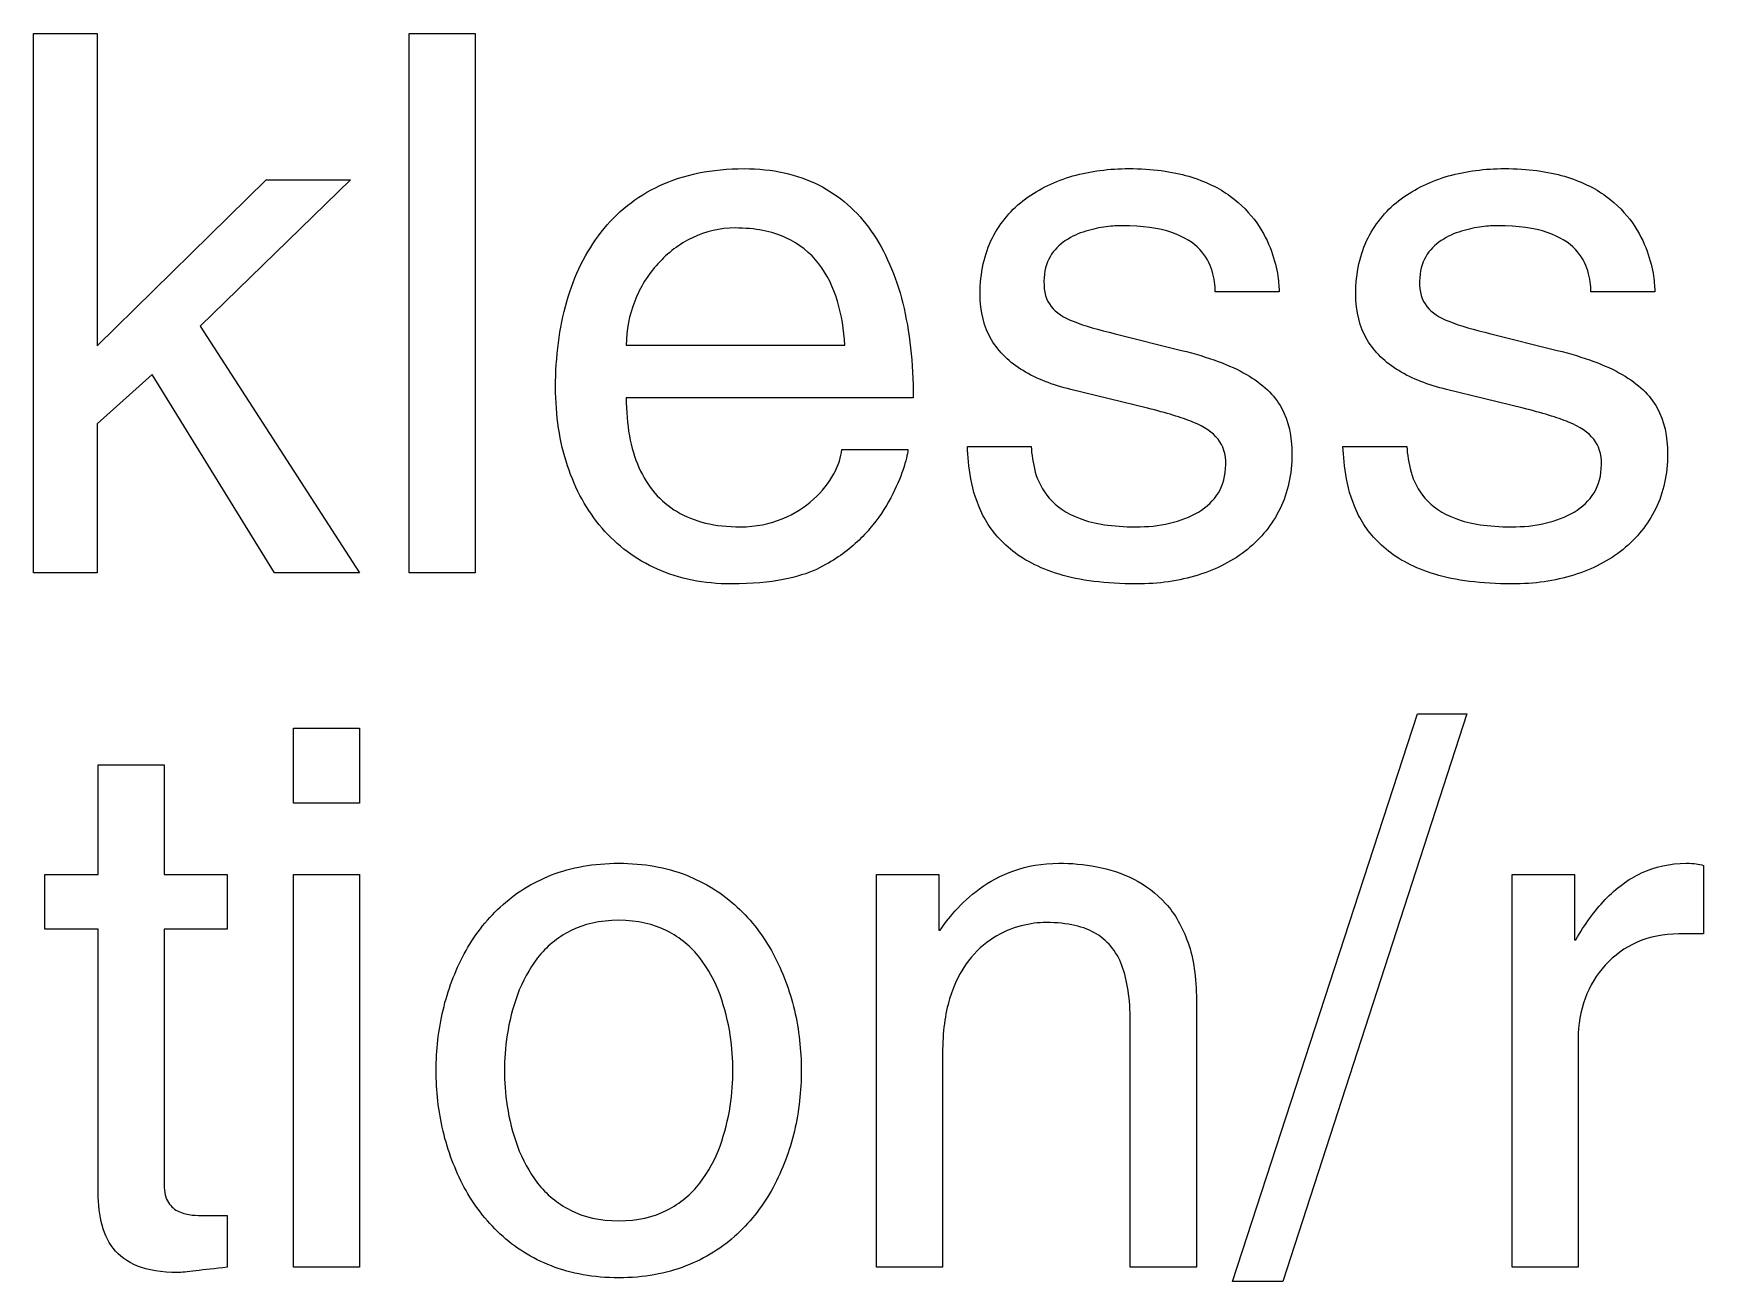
# Model space of a CAD drawing. Header units: inches. Extents: x -3.67 to 3.62, y -4.25 to 4.25.
# Drawn here: x -3.0438 to -2.8277, y 2.2843 to 2.4458 of the extents above; entities that cross this region are included whole.
import ezdxf

# ---------------------------------------------------------------- set-up
doc = ezdxf.new("R2010")
doc.units = ezdxf.units.IN
doc.header["$MEASUREMENT"] = 0
doc.layers.add('Dimensions', color=7, linetype='Continuous')

msp = doc.modelspace()

# ---------------------------------------------------------------- linework, layer by layer
at = {"layer": 'Dimensions', "color": 250}
for points, knots in [([(-3.02224, 2.40792), (-3.02224, 2.40792), (-3.0028, 2.42687), (-3.0028, 2.42687), (-3.0028, 2.42687), (-3.0028, 2.42687), (-3.01369, 2.42687), (-3.01369, 2.42687), (-3.01369, 2.42687), (-3.01369, 2.42687), (-3.03557, 2.40539), (-3.03557, 2.40539), (-3.03557, 2.40539), (-3.03557, 2.40539), (-3.03557, 2.44583), (-3.03557, 2.44583), (-3.03557, 2.44583), (-3.03557, 2.44583), (-3.04383, 2.44583), (-3.04383, 2.44583), (-3.04383, 2.44583), (-3.04383, 2.44583), (-3.04383, 2.37603), (-3.04383, 2.37603), (-3.04383, 2.37603), (-3.04383, 2.37603), (-3.03557, 2.37603), (-3.03557, 2.37603), (-3.03557, 2.37603), (-3.03557, 2.37603), (-3.03557, 2.39528), (-3.03557, 2.39528), (-3.03557, 2.39528), (-3.03557, 2.39528), (-3.02847, 2.40169), (-3.02847, 2.40169), (-3.02847, 2.40169), (-3.02847, 2.40169), (-3.01262, 2.37603), (-3.01262, 2.37603), (-3.01262, 2.37603), (-3.01262, 2.37603), (-3.00163, 2.37603), (-3.00163, 2.37603), (-3.00163, 2.37603), (-3.00163, 2.37603), (-3.02224, 2.40792), (-3.02224, 2.40792)], [0, 0, 0, 0, 0.083333, 0.083333, 0.083333, 0.083333, 0.166667, 0.166667, 0.166667, 0.166667, 0.25, 0.25, 0.25, 0.25, 0.333333, 0.333333, 0.333333, 0.333333, 0.416667, 0.416667, 0.416667, 0.416667, 0.5, 0.5, 0.5, 0.5, 0.583333, 0.583333, 0.583333, 0.583333, 0.666667, 0.666667, 0.666667, 0.666667, 0.75, 0.75, 0.75, 0.75, 0.833333, 0.833333, 0.833333, 0.833333, 0.916667, 0.916667, 0.916667, 0.916667, 1, 1, 1, 1]), ([(-2.98666, 2.44583), (-2.98666, 2.44583), (-2.99522, 2.44583), (-2.99522, 2.44583), (-2.99522, 2.44583), (-2.99522, 2.44583), (-2.99522, 2.37603), (-2.99522, 2.37603), (-2.99522, 2.37603), (-2.99522, 2.37603), (-2.98666, 2.37603), (-2.98666, 2.37603), (-2.98666, 2.37603), (-2.98666, 2.37603), (-2.98666, 2.44583), (-2.98666, 2.44583)], [0, 0, 0, 0, 0.25, 0.25, 0.25, 0.25, 0.5, 0.5, 0.5, 0.5, 0.75, 0.75, 0.75, 0.75, 1, 1, 1, 1]), ([(-2.93922, 2.39197), (-2.9393, 2.391), (-2.93964, 2.38994), (-2.94026, 2.38881), (-2.94026, 2.38881), (-2.94087, 2.38766), (-2.94175, 2.38657), (-2.94287, 2.38554), (-2.94287, 2.38554), (-2.94398, 2.3845), (-2.94535, 2.38366), (-2.94693, 2.383), (-2.94693, 2.383), (-2.94852, 2.38233), (-2.95032, 2.38197), (-2.95235, 2.38196), (-2.95235, 2.38196), (-2.95562, 2.38197), (-2.95835, 2.38262), (-2.96054, 2.38393), (-2.96054, 2.38393), (-2.96273, 2.38525), (-2.96437, 2.38714), (-2.96547, 2.38964), (-2.96547, 2.38964), (-2.96657, 2.39212), (-2.96712, 2.39513), (-2.96712, 2.39868), (-2.96712, 2.39868), (-2.96712, 2.39868), (-2.92998, 2.39868), (-2.92998, 2.39868), (-2.92998, 2.39868), (-2.92998, 2.40319), (-2.93044, 2.40727), (-2.93133, 2.4109), (-2.93133, 2.4109), (-2.93224, 2.41454), (-2.9336, 2.41765), (-2.93541, 2.42025), (-2.93541, 2.42025), (-2.93723, 2.42285), (-2.93951, 2.42485), (-2.94225, 2.42622), (-2.94225, 2.42622), (-2.94499, 2.42762), (-2.94818, 2.42831), (-2.95186, 2.42833), (-2.95186, 2.42833), (-2.95606, 2.42831), (-2.9597, 2.42757), (-2.96276, 2.42613), (-2.96276, 2.42613), (-2.96584, 2.42469), (-2.96837, 2.42268), (-2.97036, 2.4201), (-2.97036, 2.4201), (-2.97235, 2.41752), (-2.97385, 2.41453), (-2.97482, 2.41111), (-2.97482, 2.41111), (-2.97578, 2.40769), (-2.97626, 2.40401), (-2.97626, 2.40004), (-2.97626, 2.40004), (-2.97626, 2.39635), (-2.97574, 2.39296), (-2.97472, 2.38987), (-2.97472, 2.38987), (-2.97369, 2.38677), (-2.97221, 2.38408), (-2.97025, 2.3818), (-2.97025, 2.3818), (-2.96829, 2.37951), (-2.96591, 2.37774), (-2.96309, 2.37648), (-2.96309, 2.37648), (-2.96028, 2.37523), (-2.95709, 2.37459), (-2.95351, 2.37457), (-2.95351, 2.37457), (-2.95081, 2.37459), (-2.94859, 2.37478), (-2.94682, 2.37514), (-2.94682, 2.37514), (-2.94505, 2.37549), (-2.94363, 2.37593), (-2.94251, 2.37646), (-2.94251, 2.37646), (-2.94139, 2.377), (-2.94045, 2.37754), (-2.9397, 2.37807), (-2.9397, 2.37807), (-2.9381, 2.37915), (-2.93674, 2.38037), (-2.93562, 2.3817), (-2.93562, 2.3817), (-2.9345, 2.38304), (-2.9336, 2.38437), (-2.93289, 2.38572), (-2.93289, 2.38572), (-2.93219, 2.38705), (-2.93165, 2.38828), (-2.9313, 2.38938), (-2.9313, 2.38938), (-2.93094, 2.39048), (-2.93073, 2.39134), (-2.93067, 2.39197), (-2.93067, 2.39197), (-2.93067, 2.39197), (-2.93922, 2.39197), (-2.93922, 2.39197)], [0, 0, 0, 0, 0.035714, 0.035714, 0.035714, 0.035714, 0.071429, 0.071429, 0.071429, 0.071429, 0.107143, 0.107143, 0.107143, 0.107143, 0.142857, 0.142857, 0.142857, 0.142857, 0.178571, 0.178571, 0.178571, 0.178571, 0.214286, 0.214286, 0.214286, 0.214286, 0.25, 0.25, 0.25, 0.25, 0.285714, 0.285714, 0.285714, 0.285714, 0.321429, 0.321429, 0.321429, 0.321429, 0.357143, 0.357143, 0.357143, 0.357143, 0.392857, 0.392857, 0.392857, 0.392857, 0.428571, 0.428571, 0.428571, 0.428571, 0.464286, 0.464286, 0.464286, 0.464286, 0.5, 0.5, 0.5, 0.5, 0.535714, 0.535714, 0.535714, 0.535714, 0.571429, 0.571429, 0.571429, 0.571429, 0.607143, 0.607143, 0.607143, 0.607143, 0.642857, 0.642857, 0.642857, 0.642857, 0.678571, 0.678571, 0.678571, 0.678571, 0.714286, 0.714286, 0.714286, 0.714286, 0.75, 0.75, 0.75, 0.75, 0.785714, 0.785714, 0.785714, 0.785714, 0.821429, 0.821429, 0.821429, 0.821429, 0.857143, 0.857143, 0.857143, 0.857143, 0.892857, 0.892857, 0.892857, 0.892857, 0.928571, 0.928571, 0.928571, 0.928571, 0.964286, 0.964286, 0.964286, 0.964286, 1, 1, 1, 1]), ([(-2.88264, 2.41239), (-2.88262, 2.41283), (-2.88269, 2.41352), (-2.88281, 2.41444), (-2.88281, 2.41444), (-2.88294, 2.41539), (-2.88322, 2.41644), (-2.88364, 2.41765), (-2.88364, 2.41765), (-2.88406, 2.41885), (-2.88469, 2.42007), (-2.88554, 2.42131), (-2.88554, 2.42131), (-2.8864, 2.42255), (-2.88753, 2.4237), (-2.88896, 2.42477), (-2.88896, 2.42477), (-2.89038, 2.42582), (-2.89218, 2.42668), (-2.89432, 2.42733), (-2.89432, 2.42733), (-2.89648, 2.42798), (-2.89907, 2.42831), (-2.90208, 2.42833), (-2.90208, 2.42833), (-2.90461, 2.42833), (-2.90702, 2.42801), (-2.90931, 2.42738), (-2.90931, 2.42738), (-2.91161, 2.42673), (-2.91365, 2.42574), (-2.91546, 2.42441), (-2.91546, 2.42441), (-2.91726, 2.42308), (-2.91869, 2.4214), (-2.91973, 2.41935), (-2.91973, 2.41935), (-2.92078, 2.41731), (-2.92131, 2.41488), (-2.92133, 2.41209), (-2.92133, 2.41209), (-2.92131, 2.40978), (-2.92083, 2.4078), (-2.91985, 2.40618), (-2.91985, 2.40618), (-2.91889, 2.40455), (-2.91752, 2.40322), (-2.91577, 2.40218), (-2.91577, 2.40218), (-2.91401, 2.40113), (-2.91195, 2.40031), (-2.90957, 2.39975), (-2.90957, 2.39975), (-2.90957, 2.39975), (-2.89965, 2.39732), (-2.89965, 2.39732), (-2.89965, 2.39732), (-2.89724, 2.39672), (-2.89528, 2.39612), (-2.89378, 2.39552), (-2.89378, 2.39552), (-2.8923, 2.39491), (-2.89121, 2.39418), (-2.89054, 2.39331), (-2.89054, 2.39331), (-2.88986, 2.39247), (-2.88952, 2.39137), (-2.88954, 2.39003), (-2.88954, 2.39003), (-2.88956, 2.38862), (-2.88986, 2.3874), (-2.8905, 2.38638), (-2.8905, 2.38638), (-2.89113, 2.38536), (-2.89199, 2.38454), (-2.89307, 2.38387), (-2.89307, 2.38387), (-2.89416, 2.38322), (-2.89541, 2.38274), (-2.8968, 2.38243), (-2.8968, 2.38243), (-2.89819, 2.3821), (-2.89967, 2.38196), (-2.9012, 2.38196), (-2.9012, 2.38196), (-2.90419, 2.38197), (-2.90659, 2.38233), (-2.90837, 2.38303), (-2.90837, 2.38303), (-2.91015, 2.38371), (-2.91148, 2.38458), (-2.91237, 2.38567), (-2.91237, 2.38567), (-2.91326, 2.38674), (-2.91386, 2.38787), (-2.91419, 2.38906), (-2.91419, 2.38906), (-2.91449, 2.39024), (-2.91467, 2.39134), (-2.91472, 2.39236), (-2.91472, 2.39236), (-2.91472, 2.39236), (-2.92298, 2.39236), (-2.92298, 2.39236), (-2.92298, 2.39236), (-2.92295, 2.39111), (-2.92279, 2.38972), (-2.92253, 2.38817), (-2.92253, 2.38817), (-2.92226, 2.38661), (-2.92174, 2.38504), (-2.92096, 2.38345), (-2.92096, 2.38345), (-2.92017, 2.38186), (-2.919, 2.3804), (-2.91741, 2.37907), (-2.91741, 2.37907), (-2.91584, 2.37773), (-2.91373, 2.37664), (-2.91109, 2.37583), (-2.91109, 2.37583), (-2.90843, 2.37501), (-2.90511, 2.37459), (-2.90111, 2.37457), (-2.90111, 2.37457), (-2.89822, 2.37457), (-2.89557, 2.37496), (-2.89312, 2.37572), (-2.89312, 2.37572), (-2.89069, 2.37648), (-2.88855, 2.37758), (-2.88674, 2.37904), (-2.88674, 2.37904), (-2.88494, 2.3805), (-2.88353, 2.38225), (-2.88251, 2.38432), (-2.88251, 2.38432), (-2.8815, 2.3864), (-2.881, 2.38876), (-2.88098, 2.39139), (-2.88098, 2.39139), (-2.88097, 2.39367), (-2.88142, 2.39567), (-2.88233, 2.39735), (-2.88233, 2.39735), (-2.88325, 2.39904), (-2.88476, 2.40048), (-2.88687, 2.40169), (-2.88687, 2.40169), (-2.88896, 2.40291), (-2.89176, 2.40394), (-2.89528, 2.4048), (-2.89528, 2.4048), (-2.89528, 2.4048), (-2.90383, 2.40694), (-2.90383, 2.40694), (-2.90383, 2.40694), (-2.90602, 2.40748), (-2.9078, 2.408), (-2.90916, 2.40852), (-2.90916, 2.40852), (-2.91052, 2.40904), (-2.91151, 2.4097), (-2.91214, 2.41049), (-2.91214, 2.41049), (-2.91278, 2.4113), (-2.91308, 2.41239), (-2.91307, 2.41375), (-2.91307, 2.41375), (-2.91305, 2.41501), (-2.91279, 2.41607), (-2.91227, 2.41693), (-2.91227, 2.41693), (-2.91176, 2.41778), (-2.91109, 2.41848), (-2.91026, 2.41902), (-2.91026, 2.41902), (-2.90944, 2.41955), (-2.90858, 2.41996), (-2.90765, 2.42023), (-2.90765, 2.42023), (-2.90673, 2.42051), (-2.90584, 2.4207), (-2.90502, 2.4208), (-2.90502, 2.4208), (-2.90419, 2.42091), (-2.90349, 2.42096), (-2.90296, 2.42094), (-2.90296, 2.42094), (-2.90028, 2.42093), (-2.89814, 2.42063), (-2.89654, 2.42005), (-2.89654, 2.42005), (-2.89492, 2.41948), (-2.89372, 2.41876), (-2.89291, 2.41787), (-2.89291, 2.41787), (-2.89211, 2.41699), (-2.89158, 2.41605), (-2.89131, 2.41508), (-2.89131, 2.41508), (-2.89103, 2.41411), (-2.8909, 2.41321), (-2.8909, 2.41239), (-2.8909, 2.41239), (-2.8909, 2.41239), (-2.88264, 2.41239), (-2.88264, 2.41239)], [0, 0, 0, 0, 0.019231, 0.019231, 0.019231, 0.019231, 0.038462, 0.038462, 0.038462, 0.038462, 0.057692, 0.057692, 0.057692, 0.057692, 0.076923, 0.076923, 0.076923, 0.076923, 0.096154, 0.096154, 0.096154, 0.096154, 0.115385, 0.115385, 0.115385, 0.115385, 0.134615, 0.134615, 0.134615, 0.134615, 0.153846, 0.153846, 0.153846, 0.153846, 0.173077, 0.173077, 0.173077, 0.173077, 0.192308, 0.192308, 0.192308, 0.192308, 0.211538, 0.211538, 0.211538, 0.211538, 0.230769, 0.230769, 0.230769, 0.230769, 0.25, 0.25, 0.25, 0.25, 0.269231, 0.269231, 0.269231, 0.269231, 0.288462, 0.288462, 0.288462, 0.288462, 0.307692, 0.307692, 0.307692, 0.307692, 0.326923, 0.326923, 0.326923, 0.326923, 0.346154, 0.346154, 0.346154, 0.346154, 0.365385, 0.365385, 0.365385, 0.365385, 0.384615, 0.384615, 0.384615, 0.384615, 0.403846, 0.403846, 0.403846, 0.403846, 0.423077, 0.423077, 0.423077, 0.423077, 0.442308, 0.442308, 0.442308, 0.442308, 0.461538, 0.461538, 0.461538, 0.461538, 0.480769, 0.480769, 0.480769, 0.480769, 0.5, 0.5, 0.5, 0.5, 0.519231, 0.519231, 0.519231, 0.519231, 0.538462, 0.538462, 0.538462, 0.538462, 0.557692, 0.557692, 0.557692, 0.557692, 0.576923, 0.576923, 0.576923, 0.576923, 0.596154, 0.596154, 0.596154, 0.596154, 0.615385, 0.615385, 0.615385, 0.615385, 0.634615, 0.634615, 0.634615, 0.634615, 0.653846, 0.653846, 0.653846, 0.653846, 0.673077, 0.673077, 0.673077, 0.673077, 0.692308, 0.692308, 0.692308, 0.692308, 0.711538, 0.711538, 0.711538, 0.711538, 0.730769, 0.730769, 0.730769, 0.730769, 0.75, 0.75, 0.75, 0.75, 0.769231, 0.769231, 0.769231, 0.769231, 0.788462, 0.788462, 0.788462, 0.788462, 0.807692, 0.807692, 0.807692, 0.807692, 0.826923, 0.826923, 0.826923, 0.826923, 0.846154, 0.846154, 0.846154, 0.846154, 0.865385, 0.865385, 0.865385, 0.865385, 0.884615, 0.884615, 0.884615, 0.884615, 0.903846, 0.903846, 0.903846, 0.903846, 0.923077, 0.923077, 0.923077, 0.923077, 0.942308, 0.942308, 0.942308, 0.942308, 0.961538, 0.961538, 0.961538, 0.961538, 0.980769, 0.980769, 0.980769, 0.980769, 1, 1, 1, 1]), ([(-2.83403, 2.41239), (-2.83401, 2.41283), (-2.83407, 2.41352), (-2.8342, 2.41444), (-2.8342, 2.41444), (-2.83433, 2.41539), (-2.83461, 2.41644), (-2.83503, 2.41765), (-2.83503, 2.41765), (-2.83545, 2.41885), (-2.83608, 2.42007), (-2.83693, 2.42131), (-2.83693, 2.42131), (-2.83779, 2.42255), (-2.83892, 2.4237), (-2.84035, 2.42477), (-2.84035, 2.42477), (-2.84177, 2.42582), (-2.84357, 2.42668), (-2.84571, 2.42733), (-2.84571, 2.42733), (-2.84787, 2.42798), (-2.85046, 2.42831), (-2.85347, 2.42833), (-2.85347, 2.42833), (-2.856, 2.42833), (-2.85841, 2.42801), (-2.8607, 2.42738), (-2.8607, 2.42738), (-2.863, 2.42673), (-2.86504, 2.42574), (-2.86685, 2.42441), (-2.86685, 2.42441), (-2.86865, 2.42308), (-2.87008, 2.4214), (-2.87112, 2.41935), (-2.87112, 2.41935), (-2.87217, 2.41731), (-2.8727, 2.41488), (-2.87272, 2.41209), (-2.87272, 2.41209), (-2.8727, 2.40978), (-2.87222, 2.4078), (-2.87124, 2.40618), (-2.87124, 2.40618), (-2.87028, 2.40455), (-2.86891, 2.40322), (-2.86716, 2.40218), (-2.86716, 2.40218), (-2.8654, 2.40113), (-2.86334, 2.40031), (-2.86096, 2.39975), (-2.86096, 2.39975), (-2.86096, 2.39975), (-2.85104, 2.39732), (-2.85104, 2.39732), (-2.85104, 2.39732), (-2.84863, 2.39672), (-2.84667, 2.39612), (-2.84517, 2.39552), (-2.84517, 2.39552), (-2.84369, 2.39491), (-2.8426, 2.39418), (-2.84193, 2.39331), (-2.84193, 2.39331), (-2.84125, 2.39247), (-2.84091, 2.39137), (-2.84093, 2.39003), (-2.84093, 2.39003), (-2.84094, 2.38862), (-2.84125, 2.3874), (-2.84189, 2.38638), (-2.84189, 2.38638), (-2.84252, 2.38536), (-2.84338, 2.38454), (-2.84446, 2.38387), (-2.84446, 2.38387), (-2.84555, 2.38322), (-2.8468, 2.38274), (-2.84819, 2.38243), (-2.84819, 2.38243), (-2.84958, 2.3821), (-2.85106, 2.38196), (-2.85259, 2.38196), (-2.85259, 2.38196), (-2.85558, 2.38197), (-2.85798, 2.38233), (-2.85976, 2.38303), (-2.85976, 2.38303), (-2.86154, 2.38371), (-2.86287, 2.38458), (-2.86376, 2.38567), (-2.86376, 2.38567), (-2.86465, 2.38674), (-2.86525, 2.38787), (-2.86557, 2.38906), (-2.86557, 2.38906), (-2.86588, 2.39024), (-2.86606, 2.39134), (-2.86611, 2.39236), (-2.86611, 2.39236), (-2.86611, 2.39236), (-2.87437, 2.39236), (-2.87437, 2.39236), (-2.87437, 2.39236), (-2.87434, 2.39111), (-2.87418, 2.38972), (-2.87392, 2.38817), (-2.87392, 2.38817), (-2.87365, 2.38661), (-2.87313, 2.38504), (-2.87235, 2.38345), (-2.87235, 2.38345), (-2.87156, 2.38186), (-2.87039, 2.3804), (-2.8688, 2.37907), (-2.8688, 2.37907), (-2.86723, 2.37773), (-2.86512, 2.37664), (-2.86248, 2.37583), (-2.86248, 2.37583), (-2.85982, 2.37501), (-2.8565, 2.37459), (-2.8525, 2.37457), (-2.8525, 2.37457), (-2.84961, 2.37457), (-2.84696, 2.37496), (-2.84451, 2.37572), (-2.84451, 2.37572), (-2.84208, 2.37648), (-2.83994, 2.37758), (-2.83813, 2.37904), (-2.83813, 2.37904), (-2.83633, 2.3805), (-2.83492, 2.38225), (-2.8339, 2.38432), (-2.8339, 2.38432), (-2.83289, 2.3864), (-2.83239, 2.38876), (-2.83237, 2.39139), (-2.83237, 2.39139), (-2.83236, 2.39367), (-2.83281, 2.39567), (-2.83372, 2.39735), (-2.83372, 2.39735), (-2.83464, 2.39904), (-2.83615, 2.40048), (-2.83826, 2.40169), (-2.83826, 2.40169), (-2.84035, 2.40291), (-2.84315, 2.40394), (-2.84667, 2.4048), (-2.84667, 2.4048), (-2.84667, 2.4048), (-2.85522, 2.40694), (-2.85522, 2.40694), (-2.85522, 2.40694), (-2.85741, 2.40748), (-2.85919, 2.408), (-2.86055, 2.40852), (-2.86055, 2.40852), (-2.86191, 2.40904), (-2.8629, 2.4097), (-2.86353, 2.41049), (-2.86353, 2.41049), (-2.86417, 2.4113), (-2.86447, 2.41239), (-2.86446, 2.41375), (-2.86446, 2.41375), (-2.86444, 2.41501), (-2.86418, 2.41607), (-2.86366, 2.41693), (-2.86366, 2.41693), (-2.86315, 2.41778), (-2.86248, 2.41848), (-2.86165, 2.41902), (-2.86165, 2.41902), (-2.86083, 2.41955), (-2.85997, 2.41996), (-2.85904, 2.42023), (-2.85904, 2.42023), (-2.85812, 2.42051), (-2.85723, 2.4207), (-2.85641, 2.4208), (-2.85641, 2.4208), (-2.85558, 2.42091), (-2.85488, 2.42096), (-2.85435, 2.42094), (-2.85435, 2.42094), (-2.85167, 2.42093), (-2.84953, 2.42063), (-2.84793, 2.42005), (-2.84793, 2.42005), (-2.84631, 2.41948), (-2.84511, 2.41876), (-2.8443, 2.41787), (-2.8443, 2.41787), (-2.8435, 2.41699), (-2.84297, 2.41605), (-2.8427, 2.41508), (-2.8427, 2.41508), (-2.84242, 2.41411), (-2.84229, 2.41321), (-2.84229, 2.41239), (-2.84229, 2.41239), (-2.84229, 2.41239), (-2.83403, 2.41239), (-2.83403, 2.41239)], [0, 0, 0, 0, 0.019231, 0.019231, 0.019231, 0.019231, 0.038462, 0.038462, 0.038462, 0.038462, 0.057692, 0.057692, 0.057692, 0.057692, 0.076923, 0.076923, 0.076923, 0.076923, 0.096154, 0.096154, 0.096154, 0.096154, 0.115385, 0.115385, 0.115385, 0.115385, 0.134615, 0.134615, 0.134615, 0.134615, 0.153846, 0.153846, 0.153846, 0.153846, 0.173077, 0.173077, 0.173077, 0.173077, 0.192308, 0.192308, 0.192308, 0.192308, 0.211538, 0.211538, 0.211538, 0.211538, 0.230769, 0.230769, 0.230769, 0.230769, 0.25, 0.25, 0.25, 0.25, 0.269231, 0.269231, 0.269231, 0.269231, 0.288462, 0.288462, 0.288462, 0.288462, 0.307692, 0.307692, 0.307692, 0.307692, 0.326923, 0.326923, 0.326923, 0.326923, 0.346154, 0.346154, 0.346154, 0.346154, 0.365385, 0.365385, 0.365385, 0.365385, 0.384615, 0.384615, 0.384615, 0.384615, 0.403846, 0.403846, 0.403846, 0.403846, 0.423077, 0.423077, 0.423077, 0.423077, 0.442308, 0.442308, 0.442308, 0.442308, 0.461538, 0.461538, 0.461538, 0.461538, 0.480769, 0.480769, 0.480769, 0.480769, 0.5, 0.5, 0.5, 0.5, 0.519231, 0.519231, 0.519231, 0.519231, 0.538462, 0.538462, 0.538462, 0.538462, 0.557692, 0.557692, 0.557692, 0.557692, 0.576923, 0.576923, 0.576923, 0.576923, 0.596154, 0.596154, 0.596154, 0.596154, 0.615385, 0.615385, 0.615385, 0.615385, 0.634615, 0.634615, 0.634615, 0.634615, 0.653846, 0.653846, 0.653846, 0.653846, 0.673077, 0.673077, 0.673077, 0.673077, 0.692308, 0.692308, 0.692308, 0.692308, 0.711538, 0.711538, 0.711538, 0.711538, 0.730769, 0.730769, 0.730769, 0.730769, 0.75, 0.75, 0.75, 0.75, 0.769231, 0.769231, 0.769231, 0.769231, 0.788462, 0.788462, 0.788462, 0.788462, 0.807692, 0.807692, 0.807692, 0.807692, 0.826923, 0.826923, 0.826923, 0.826923, 0.846154, 0.846154, 0.846154, 0.846154, 0.865385, 0.865385, 0.865385, 0.865385, 0.884615, 0.884615, 0.884615, 0.884615, 0.903846, 0.903846, 0.903846, 0.903846, 0.923077, 0.923077, 0.923077, 0.923077, 0.942308, 0.942308, 0.942308, 0.942308, 0.961538, 0.961538, 0.961538, 0.961538, 0.980769, 0.980769, 0.980769, 0.980769, 1, 1, 1, 1]), ([(-2.96712, 2.40548), (-2.96711, 2.40748), (-2.96675, 2.40937), (-2.96602, 2.41117), (-2.96602, 2.41117), (-2.96531, 2.41299), (-2.9643, 2.41461), (-2.96302, 2.41602), (-2.96302, 2.41602), (-2.96174, 2.41744), (-2.96025, 2.41856), (-2.95855, 2.41939), (-2.95855, 2.41939), (-2.95685, 2.42021), (-2.955, 2.42063), (-2.95302, 2.42065), (-2.95302, 2.42065), (-2.95043, 2.42063), (-2.94826, 2.42021), (-2.94648, 2.41939), (-2.94648, 2.41939), (-2.94471, 2.41856), (-2.94329, 2.41744), (-2.9422, 2.41602), (-2.9422, 2.41602), (-2.94113, 2.41461), (-2.94032, 2.41299), (-2.93979, 2.41117), (-2.93979, 2.41117), (-2.93925, 2.40937), (-2.93894, 2.40748), (-2.93883, 2.40548), (-2.93883, 2.40548), (-2.93883, 2.40548), (-2.96712, 2.40548), (-2.96712, 2.40548)], [0, 0, 0, 0, 0.111111, 0.111111, 0.111111, 0.111111, 0.222222, 0.222222, 0.222222, 0.222222, 0.333333, 0.333333, 0.333333, 0.333333, 0.444444, 0.444444, 0.444444, 0.444444, 0.555556, 0.555556, 0.555556, 0.555556, 0.666667, 0.666667, 0.666667, 0.666667, 0.777778, 0.777778, 0.777778, 0.777778, 0.888889, 0.888889, 0.888889, 0.888889, 1, 1, 1, 1]), ([(-3.00163, 2.3462), (-3.00163, 2.3462), (-3.00163, 2.35592), (-3.00163, 2.35592), (-3.00163, 2.35592), (-3.00163, 2.35592), (-3.01019, 2.35592), (-3.01019, 2.35592), (-3.01019, 2.35592), (-3.01019, 2.35592), (-3.01019, 2.3462), (-3.01019, 2.3462), (-3.01019, 2.3462), (-3.01019, 2.3462), (-3.00163, 2.3462), (-3.00163, 2.3462)], [0, 0, 0, 0, 0.25, 0.25, 0.25, 0.25, 0.5, 0.5, 0.5, 0.5, 0.75, 0.75, 0.75, 0.75, 1, 1, 1, 1]), ([(-2.85833, 2.35777), (-2.85833, 2.35777), (-2.86475, 2.35777), (-2.86475, 2.35777), (-2.86475, 2.35777), (-2.86475, 2.35777), (-2.88867, 2.28427), (-2.88867, 2.28427), (-2.88867, 2.28427), (-2.88867, 2.28427), (-2.88215, 2.28427), (-2.88215, 2.28427), (-2.88215, 2.28427), (-2.88215, 2.28427), (-2.85833, 2.35777), (-2.85833, 2.35777)], [0, 0, 0, 0, 0.25, 0.25, 0.25, 0.25, 0.5, 0.5, 0.5, 0.5, 0.75, 0.75, 0.75, 0.75, 1, 1, 1, 1]), ([(-3.01875, 2.32987), (-3.01875, 2.32987), (-3.01875, 2.33696), (-3.01875, 2.33696), (-3.01875, 2.33696), (-3.01875, 2.33696), (-3.02691, 2.33696), (-3.02691, 2.33696), (-3.02691, 2.33696), (-3.02691, 2.33696), (-3.02691, 2.35116), (-3.02691, 2.35116), (-3.02691, 2.35116), (-3.02691, 2.35116), (-3.03547, 2.35116), (-3.03547, 2.35116), (-3.03547, 2.35116), (-3.03547, 2.35116), (-3.03547, 2.33696), (-3.03547, 2.33696), (-3.03547, 2.33696), (-3.03547, 2.33696), (-3.04237, 2.33696), (-3.04237, 2.33696), (-3.04237, 2.33696), (-3.04237, 2.33696), (-3.04237, 2.32987), (-3.04237, 2.32987), (-3.04237, 2.32987), (-3.04237, 2.32987), (-3.03547, 2.32987), (-3.03547, 2.32987), (-3.03547, 2.32987), (-3.03547, 2.32987), (-3.03547, 2.29633), (-3.03547, 2.29633), (-3.03547, 2.29633), (-3.03548, 2.29479), (-3.03534, 2.29336), (-3.03505, 2.29205), (-3.03505, 2.29205), (-3.03476, 2.29072), (-3.03424, 2.28957), (-3.03349, 2.28858), (-3.03349, 2.28858), (-3.03275, 2.28759), (-3.03169, 2.28683), (-3.03035, 2.28628), (-3.03035, 2.28628), (-3.02899, 2.28573), (-3.02727, 2.28545), (-3.02516, 2.28544), (-3.02516, 2.28544), (-3.02471, 2.28545), (-3.02392, 2.28552), (-3.0228, 2.28567), (-3.0228, 2.28567), (-3.02166, 2.28581), (-3.02032, 2.28596), (-3.01875, 2.28612), (-3.01875, 2.28612), (-3.01875, 2.28612), (-3.01875, 2.29283), (-3.01875, 2.29283), (-3.01875, 2.29283), (-3.01875, 2.29283), (-3.02176, 2.29283), (-3.02176, 2.29283), (-3.02176, 2.29283), (-3.02221, 2.29281), (-3.02273, 2.29284), (-3.0233, 2.29289), (-3.0233, 2.29289), (-3.02388, 2.29294), (-3.02445, 2.29309), (-3.025, 2.29333), (-3.025, 2.29333), (-3.02554, 2.29356), (-3.02599, 2.29396), (-3.02636, 2.29451), (-3.02636, 2.29451), (-3.02672, 2.29506), (-3.0269, 2.29582), (-3.02691, 2.29681), (-3.02691, 2.29681), (-3.02691, 2.29681), (-3.02691, 2.32987), (-3.02691, 2.32987), (-3.02691, 2.32987), (-3.02691, 2.32987), (-3.01875, 2.32987), (-3.01875, 2.32987)], [0, 0, 0, 0, 0.043478, 0.043478, 0.043478, 0.043478, 0.086957, 0.086957, 0.086957, 0.086957, 0.130435, 0.130435, 0.130435, 0.130435, 0.173913, 0.173913, 0.173913, 0.173913, 0.217391, 0.217391, 0.217391, 0.217391, 0.26087, 0.26087, 0.26087, 0.26087, 0.304348, 0.304348, 0.304348, 0.304348, 0.347826, 0.347826, 0.347826, 0.347826, 0.391304, 0.391304, 0.391304, 0.391304, 0.434783, 0.434783, 0.434783, 0.434783, 0.478261, 0.478261, 0.478261, 0.478261, 0.521739, 0.521739, 0.521739, 0.521739, 0.565217, 0.565217, 0.565217, 0.565217, 0.608696, 0.608696, 0.608696, 0.608696, 0.652174, 0.652174, 0.652174, 0.652174, 0.695652, 0.695652, 0.695652, 0.695652, 0.73913, 0.73913, 0.73913, 0.73913, 0.782609, 0.782609, 0.782609, 0.782609, 0.826087, 0.826087, 0.826087, 0.826087, 0.869565, 0.869565, 0.869565, 0.869565, 0.913043, 0.913043, 0.913043, 0.913043, 0.956522, 0.956522, 0.956522, 0.956522, 1, 1, 1, 1]), ([(-3.00163, 2.33696), (-3.00163, 2.33696), (-3.01019, 2.33696), (-3.01019, 2.33696), (-3.01019, 2.33696), (-3.01019, 2.33696), (-3.01019, 2.28612), (-3.01019, 2.28612), (-3.01019, 2.28612), (-3.01019, 2.28612), (-3.00163, 2.28612), (-3.00163, 2.28612), (-3.00163, 2.28612), (-3.00163, 2.28612), (-3.00163, 2.33696), (-3.00163, 2.33696)], [0, 0, 0, 0, 0.25, 0.25, 0.25, 0.25, 0.5, 0.5, 0.5, 0.5, 0.75, 0.75, 0.75, 0.75, 1, 1, 1, 1]), ([(-2.99172, 2.31159), (-2.99172, 2.30895), (-2.99143, 2.30634), (-2.99081, 2.30376), (-2.99081, 2.30376), (-2.99021, 2.30119), (-2.9893, 2.29876), (-2.98807, 2.29647), (-2.98807, 2.29647), (-2.98686, 2.29419), (-2.9853, 2.29218), (-2.98342, 2.29043), (-2.98342, 2.29043), (-2.98154, 2.28866), (-2.97934, 2.28728), (-2.97678, 2.2863), (-2.97678, 2.2863), (-2.97424, 2.28529), (-2.97133, 2.28477), (-2.96809, 2.28476), (-2.96809, 2.28476), (-2.96485, 2.28477), (-2.96195, 2.28529), (-2.95941, 2.2863), (-2.95941, 2.2863), (-2.95685, 2.28728), (-2.95465, 2.28866), (-2.95277, 2.29043), (-2.95277, 2.29043), (-2.95089, 2.29218), (-2.94933, 2.29419), (-2.94811, 2.29647), (-2.94811, 2.29647), (-2.94689, 2.29876), (-2.94596, 2.30119), (-2.94536, 2.30376), (-2.94536, 2.30376), (-2.94476, 2.30634), (-2.94447, 2.30895), (-2.94447, 2.31159), (-2.94447, 2.31159), (-2.94447, 2.31423), (-2.94476, 2.31684), (-2.94536, 2.31942), (-2.94536, 2.31942), (-2.94596, 2.32199), (-2.94689, 2.32442), (-2.94811, 2.32671), (-2.94811, 2.32671), (-2.94933, 2.32899), (-2.95089, 2.331), (-2.95277, 2.33275), (-2.95277, 2.33275), (-2.95465, 2.33452), (-2.95685, 2.33589), (-2.95941, 2.3369), (-2.95941, 2.3369), (-2.96195, 2.33789), (-2.96485, 2.33841), (-2.96809, 2.33842), (-2.96809, 2.33842), (-2.97133, 2.33841), (-2.97424, 2.33789), (-2.97678, 2.3369), (-2.97678, 2.3369), (-2.97934, 2.33589), (-2.98154, 2.33452), (-2.98342, 2.33275), (-2.98342, 2.33275), (-2.9853, 2.331), (-2.98686, 2.32899), (-2.98807, 2.32671), (-2.98807, 2.32671), (-2.9893, 2.32442), (-2.99021, 2.32199), (-2.99081, 2.31942), (-2.99081, 2.31942), (-2.99143, 2.31684), (-2.99172, 2.31423), (-2.99172, 2.31159)], [0, 0, 0, 0, 0.05, 0.05, 0.05, 0.05, 0.1, 0.1, 0.1, 0.1, 0.15, 0.15, 0.15, 0.15, 0.2, 0.2, 0.2, 0.2, 0.25, 0.25, 0.25, 0.25, 0.3, 0.3, 0.3, 0.3, 0.35, 0.35, 0.35, 0.35, 0.4, 0.4, 0.4, 0.4, 0.45, 0.45, 0.45, 0.45, 0.5, 0.5, 0.5, 0.5, 0.55, 0.55, 0.55, 0.55, 0.6, 0.6, 0.6, 0.6, 0.65, 0.65, 0.65, 0.65, 0.7, 0.7, 0.7, 0.7, 0.75, 0.75, 0.75, 0.75, 0.8, 0.8, 0.8, 0.8, 0.85, 0.85, 0.85, 0.85, 0.9, 0.9, 0.9, 0.9, 0.95, 0.95, 0.95, 0.95, 1, 1, 1, 1]), ([(-2.89333, 2.32073), (-2.89335, 2.32361), (-2.8937, 2.32609), (-2.89442, 2.32813), (-2.89442, 2.32813), (-2.89515, 2.33017), (-2.8961, 2.33188), (-2.89732, 2.33322), (-2.89732, 2.33322), (-2.89855, 2.33455), (-2.89993, 2.3356), (-2.90145, 2.33637), (-2.90145, 2.33637), (-2.90299, 2.33713), (-2.90459, 2.33766), (-2.90624, 2.33797), (-2.90624, 2.33797), (-2.9079, 2.33828), (-2.90954, 2.33844), (-2.91112, 2.33842), (-2.91112, 2.33842), (-2.91331, 2.33841), (-2.91526, 2.33808), (-2.91696, 2.33745), (-2.91696, 2.33745), (-2.91866, 2.33683), (-2.92013, 2.33606), (-2.9214, 2.33512), (-2.9214, 2.33512), (-2.92264, 2.33418), (-2.9237, 2.33324), (-2.92454, 2.33226), (-2.92454, 2.33226), (-2.92538, 2.33131), (-2.92603, 2.33048), (-2.92648, 2.32977), (-2.92648, 2.32977), (-2.92648, 2.32977), (-2.92668, 2.32977), (-2.92668, 2.32977), (-2.92668, 2.32977), (-2.92668, 2.32977), (-2.92668, 2.33696), (-2.92668, 2.33696), (-2.92668, 2.33696), (-2.92668, 2.33696), (-2.93475, 2.33696), (-2.93475, 2.33696), (-2.93475, 2.33696), (-2.93475, 2.33696), (-2.93475, 2.28612), (-2.93475, 2.28612), (-2.93475, 2.28612), (-2.93475, 2.28612), (-2.92619, 2.28612), (-2.92619, 2.28612), (-2.92619, 2.28612), (-2.92619, 2.28612), (-2.92619, 2.31383), (-2.92619, 2.31383), (-2.92619, 2.31383), (-2.92618, 2.31658), (-2.92587, 2.31893), (-2.92527, 2.32089), (-2.92527, 2.32089), (-2.92467, 2.32285), (-2.92386, 2.32447), (-2.92287, 2.32575), (-2.92287, 2.32575), (-2.92188, 2.32703), (-2.92078, 2.32804), (-2.9196, 2.32876), (-2.9196, 2.32876), (-2.91841, 2.3295), (-2.91722, 2.33001), (-2.91603, 2.3303), (-2.91603, 2.3303), (-2.91485, 2.33061), (-2.91376, 2.33076), (-2.91278, 2.33074), (-2.91278, 2.33074), (-2.91, 2.33074), (-2.90783, 2.33026), (-2.90623, 2.32925), (-2.90623, 2.32925), (-2.90464, 2.32826), (-2.90351, 2.32679), (-2.90284, 2.32481), (-2.90284, 2.32481), (-2.90218, 2.32283), (-2.90187, 2.32037), (-2.90189, 2.31742), (-2.90189, 2.31742), (-2.90189, 2.31742), (-2.90189, 2.28612), (-2.90189, 2.28612), (-2.90189, 2.28612), (-2.90189, 2.28612), (-2.89333, 2.28612), (-2.89333, 2.28612), (-2.89333, 2.28612), (-2.89333, 2.28612), (-2.89333, 2.32073), (-2.89333, 2.32073)], [0, 0, 0, 0, 0.038462, 0.038462, 0.038462, 0.038462, 0.076923, 0.076923, 0.076923, 0.076923, 0.115385, 0.115385, 0.115385, 0.115385, 0.153846, 0.153846, 0.153846, 0.153846, 0.192308, 0.192308, 0.192308, 0.192308, 0.230769, 0.230769, 0.230769, 0.230769, 0.269231, 0.269231, 0.269231, 0.269231, 0.307692, 0.307692, 0.307692, 0.307692, 0.346154, 0.346154, 0.346154, 0.346154, 0.384615, 0.384615, 0.384615, 0.384615, 0.423077, 0.423077, 0.423077, 0.423077, 0.461538, 0.461538, 0.461538, 0.461538, 0.5, 0.5, 0.5, 0.5, 0.538462, 0.538462, 0.538462, 0.538462, 0.576923, 0.576923, 0.576923, 0.576923, 0.615385, 0.615385, 0.615385, 0.615385, 0.653846, 0.653846, 0.653846, 0.653846, 0.692308, 0.692308, 0.692308, 0.692308, 0.730769, 0.730769, 0.730769, 0.730769, 0.769231, 0.769231, 0.769231, 0.769231, 0.807692, 0.807692, 0.807692, 0.807692, 0.846154, 0.846154, 0.846154, 0.846154, 0.884615, 0.884615, 0.884615, 0.884615, 0.923077, 0.923077, 0.923077, 0.923077, 0.961538, 0.961538, 0.961538, 0.961538, 1, 1, 1, 1]), ([(-2.84394, 2.31567), (-2.84394, 2.31754), (-2.84363, 2.31929), (-2.84304, 2.32092), (-2.84304, 2.32092), (-2.84242, 2.32256), (-2.84156, 2.324), (-2.84043, 2.32525), (-2.84043, 2.32525), (-2.83928, 2.3265), (-2.83791, 2.32748), (-2.83631, 2.3282), (-2.83631, 2.3282), (-2.83471, 2.32891), (-2.83291, 2.32927), (-2.83091, 2.32928), (-2.83091, 2.32928), (-2.83091, 2.32928), (-2.82771, 2.32928), (-2.82771, 2.32928), (-2.82771, 2.32928), (-2.82771, 2.32928), (-2.82771, 2.33813), (-2.82771, 2.33813), (-2.82771, 2.33813), (-2.82803, 2.33823), (-2.82835, 2.33831), (-2.82868, 2.33836), (-2.82868, 2.33836), (-2.829, 2.33841), (-2.82943, 2.33842), (-2.82994, 2.33842), (-2.82994, 2.33842), (-2.83208, 2.33841), (-2.83401, 2.33798), (-2.83574, 2.33717), (-2.83574, 2.33717), (-2.83748, 2.33635), (-2.83905, 2.3352), (-2.84044, 2.33371), (-2.84044, 2.33371), (-2.84183, 2.33223), (-2.8431, 2.3305), (-2.84424, 2.32851), (-2.84424, 2.32851), (-2.84424, 2.32851), (-2.84443, 2.32851), (-2.84443, 2.32851), (-2.84443, 2.32851), (-2.84443, 2.32851), (-2.84443, 2.33696), (-2.84443, 2.33696), (-2.84443, 2.33696), (-2.84443, 2.33696), (-2.8525, 2.33696), (-2.8525, 2.33696), (-2.8525, 2.33696), (-2.8525, 2.33696), (-2.8525, 2.28612), (-2.8525, 2.28612), (-2.8525, 2.28612), (-2.8525, 2.28612), (-2.84394, 2.28612), (-2.84394, 2.28612), (-2.84394, 2.28612), (-2.84394, 2.28612), (-2.84394, 2.31567), (-2.84394, 2.31567)], [0, 0, 0, 0, 0.058824, 0.058824, 0.058824, 0.058824, 0.117647, 0.117647, 0.117647, 0.117647, 0.176471, 0.176471, 0.176471, 0.176471, 0.235294, 0.235294, 0.235294, 0.235294, 0.294118, 0.294118, 0.294118, 0.294118, 0.352941, 0.352941, 0.352941, 0.352941, 0.411765, 0.411765, 0.411765, 0.411765, 0.470588, 0.470588, 0.470588, 0.470588, 0.529412, 0.529412, 0.529412, 0.529412, 0.588235, 0.588235, 0.588235, 0.588235, 0.647059, 0.647059, 0.647059, 0.647059, 0.705882, 0.705882, 0.705882, 0.705882, 0.764706, 0.764706, 0.764706, 0.764706, 0.823529, 0.823529, 0.823529, 0.823529, 0.882353, 0.882353, 0.882353, 0.882353, 0.941176, 0.941176, 0.941176, 0.941176, 1, 1, 1, 1]), ([(-2.98287, 2.31159), (-2.98289, 2.31298), (-2.98276, 2.31452), (-2.98252, 2.31622), (-2.98252, 2.31622), (-2.98226, 2.31793), (-2.98182, 2.31964), (-2.9812, 2.32138), (-2.9812, 2.32138), (-2.98057, 2.32311), (-2.9797, 2.3247), (-2.97859, 2.32616), (-2.97859, 2.32616), (-2.97748, 2.32761), (-2.97605, 2.32878), (-2.97433, 2.32967), (-2.97433, 2.32967), (-2.97261, 2.33055), (-2.97054, 2.33102), (-2.96809, 2.33104), (-2.96809, 2.33104), (-2.96565, 2.33102), (-2.96357, 2.33055), (-2.96186, 2.32967), (-2.96186, 2.32967), (-2.96014, 2.32878), (-2.95871, 2.32761), (-2.95759, 2.32616), (-2.95759, 2.32616), (-2.95648, 2.3247), (-2.95562, 2.32311), (-2.95498, 2.32138), (-2.95498, 2.32138), (-2.95437, 2.31964), (-2.95393, 2.31793), (-2.95367, 2.31622), (-2.95367, 2.31622), (-2.95343, 2.31452), (-2.9533, 2.31298), (-2.95332, 2.31159), (-2.95332, 2.31159), (-2.9533, 2.31021), (-2.95343, 2.30866), (-2.95367, 2.30696), (-2.95367, 2.30696), (-2.95393, 2.30526), (-2.95437, 2.30354), (-2.95498, 2.3018), (-2.95498, 2.3018), (-2.95562, 2.30009), (-2.95648, 2.29848), (-2.95759, 2.29702), (-2.95759, 2.29702), (-2.95871, 2.29558), (-2.96014, 2.2944), (-2.96186, 2.29351), (-2.96186, 2.29351), (-2.96357, 2.29263), (-2.96565, 2.29216), (-2.96809, 2.29215), (-2.96809, 2.29215), (-2.97054, 2.29216), (-2.97261, 2.29263), (-2.97433, 2.29351), (-2.97433, 2.29351), (-2.97605, 2.2944), (-2.97748, 2.29558), (-2.97859, 2.29702), (-2.97859, 2.29702), (-2.9797, 2.29848), (-2.98057, 2.30009), (-2.9812, 2.3018), (-2.9812, 2.3018), (-2.98182, 2.30354), (-2.98226, 2.30526), (-2.98252, 2.30696), (-2.98252, 2.30696), (-2.98276, 2.30866), (-2.98289, 2.31021), (-2.98287, 2.31159)], [0, 0, 0, 0, 0.05, 0.05, 0.05, 0.05, 0.1, 0.1, 0.1, 0.1, 0.15, 0.15, 0.15, 0.15, 0.2, 0.2, 0.2, 0.2, 0.25, 0.25, 0.25, 0.25, 0.3, 0.3, 0.3, 0.3, 0.35, 0.35, 0.35, 0.35, 0.4, 0.4, 0.4, 0.4, 0.45, 0.45, 0.45, 0.45, 0.5, 0.5, 0.5, 0.5, 0.55, 0.55, 0.55, 0.55, 0.6, 0.6, 0.6, 0.6, 0.65, 0.65, 0.65, 0.65, 0.7, 0.7, 0.7, 0.7, 0.75, 0.75, 0.75, 0.75, 0.8, 0.8, 0.8, 0.8, 0.85, 0.85, 0.85, 0.85, 0.9, 0.9, 0.9, 0.9, 0.95, 0.95, 0.95, 0.95, 1, 1, 1, 1])]:
    msp.add_open_spline(points, degree=3, knots=knots, dxfattribs=at)

doc.saveas('drawing.dxf')
